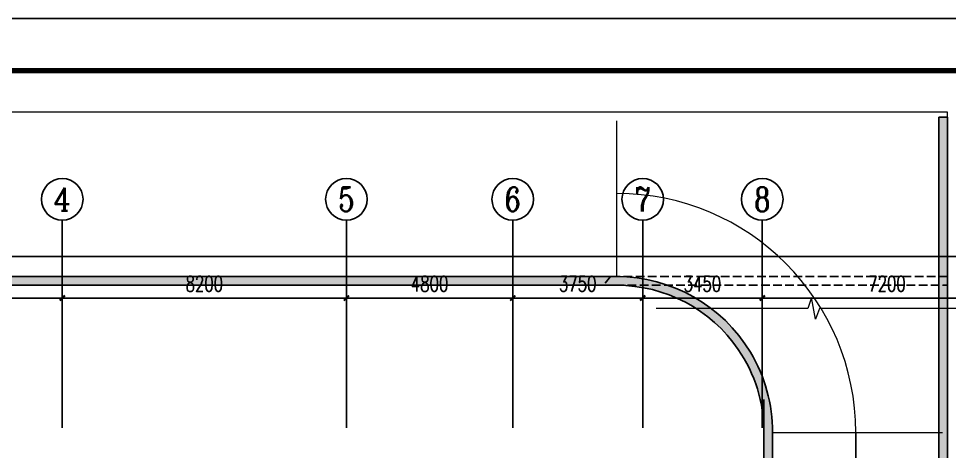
# Model space of a CAD drawing. Extents: x -70335 to 1144202, y 0 to 1100440.
# Drawn here: x 221982 to 248842, y 1013112 to 1025602 of the extents above; entities that cross this region are included whole.
import ezdxf
from ezdxf.enums import TextEntityAlignment as Align

# ---------------------------------------------------------------- set-up
doc = ezdxf.new("R2010")
doc.units = 0
doc.header["$LTSCALE"] = 1000
doc.linetypes.add('__DASH', pattern=[0.35, 0.25, -0.1])
for name, color, linetype in [('3-建筑', 7, 'Continuous'), ('AXIS_TEXT', 7, 'Continuous'), ('BTTK', 7, 'Continuous'), ('PUB_TITLE', 4, 'Continuous'), ('公用-影线', 8, 'Continuous'), ('建筑-墙体', 2, 'Continuous'), ('改过图层标记', 3, 'Continuous'), ('覆土', 7, 'Continuous')]:
    doc.layers.add(name, color=color, linetype=linetype)
doc.layers.add('3-深度淡显', color=252, linetype='Continuous', lineweight=0)
doc.styles.add('_TCH_AXIS', font='COMPLEX', dxfattribs={"bigfont": 'GBCBIG'})
doc.styles.add('_TCH_DIM_T3', font='SIMPLEX', dxfattribs={"width": 0.7058823529411765, "bigfont": 'GBCBIG'})
doc.styles.add('COMPLEX', font='COMPLEX')
doc.styles.add('HZ(TK)', font='geniso.shx', dxfattribs={"width": 0.9, "bigfont": 'hztxt.shx'})
doc.dimstyles.new('_TCH_ARCH&&150', dxfattribs={"dimtxt": 446.25, "dimasz": 150, "dimexe": 375, "dimexo": 450, "dimgap": 189.375, "dimtad": 1, "dimdec": 0, "dimzin": 0, "dimdsep": 46, "dimtxsty": '_TCH_DIM_T3', "dimblk": 'ARCHTICK', "dimcen": 0.09, "dimclrt": 7, "dimazin": 2, "dimtfac": 1, "dimtdec": 0, "dimtix": 1, "dimtmove": 2, "dimatfit": 3, "dimfxl": 1, "dimtolj": 1, "dimtzin": 0, "dimarcsym": 0})

# ---------------------------------------------------------------- blocks, each defined once
blk = doc.blocks.new('vhtemplate_2019年新竖式图框_A1_1_2', base_point=(-420.5000000000002, 0))
at = {"layer": 'PUB_TITLE', "color": 7}
blk.add_lwpolyline([(-420.5000000000002, 594), (841.0000000000005, 594), (841.0000000000005, 0), (-420.5000000000002, 0)], close=True, dxfattribs=at)
at = {"layer": 'PUB_TITLE', "const_width": 1}
blk.add_lwpolyline([(-395.5000000000002, 10.00000000000023), (831.0000000000005, 10), (831.0000000000005, 584), (-395.5000000000002, 584)], close=True, dxfattribs=at)
at = {"layer": 'BTTK', "color": 4, "style": 'HZ(TK)', "width": 0.9}
for tag, p in [('合作单位', (796.0000000000005, 511.5000003952373)), ('建设单位', (796, 209.5)), ('工程名称', (796.0000000000005, 176.5)), ('子项名称', (805.9999999999995, 160)), ('图纸名称', (796.0000000000005, 141))]:
    blk.add_attdef(tag, text='', height=3.5, dxfattribs=at).set_placement(p, align=Align.MIDDLE_CENTER)
for tag, p in [('注册证书号', (808.5000000000005, 279)), ('注册印章号', (808.5000000000005, 271)), ('设计号', (805.9999999999995, 193)), ('图别', (789.7500000000005, 34)), ('图号', (822.2500000000005, 34)), ('版本号', (789.7500000000005, 26)), ('日期', (822.2500000000005, 26))]:
    blk.add_attdef(tag, text='', height=3.5, dxfattribs=at).set_placement(p, align=Align.MIDDLE)
blk = doc.blocks.new('_ArchTick')
at = {"color": 0, "linetype": 'ByBlock', "const_width": 0.4}
blk.add_lwpolyline([(-0.5, -0.5), (0.5, 0.5)], dxfattribs=at)
blk = doc.blocks.new('*D2885')
at = {"layer": '3-建筑', "color": 0, "lineweight": -2, "transparency": 16777216}
for p, q in [((223241.6951001955, 1014237.306488917), (223241.6951001955, 1017912.306489428)), ((231441.6951001955, 1014237.30648994), (231441.6951001955, 1017912.306489428)), ((223241.6951001955, 1017537.306489428), (231441.6951001955, 1017537.306489428))]:
    blk.add_line(p, q, dxfattribs=at)
at = {"layer": 'Defpoints', "color": 0, "transparency": 16777216}
for p in [(231441.6951001955, 1017537.306489428), (223241.6951001955, 1013787.306488917), (231441.6951001955, 1013787.30648994)]:
    blk.add_point(p, dxfattribs=at)
at = {"layer": '3-建筑', "color": 0, "lineweight": -2, "transparency": 16777216, "xscale": 150, "yscale": 150, "zscale": 150, "rotation": 180}
blk.add_blockref('_ArchTick', (223241.6951001955, 1017537.306489428), dxfattribs=at)
at = {"layer": '3-建筑', "color": 0, "lineweight": -2, "transparency": 16777216, "xscale": 150, "yscale": 150, "zscale": 150}
blk.add_blockref('_ArchTick', (231441.6951001955, 1017537.306489428), dxfattribs=at)
at = {"layer": '3-建筑', "color": 7, "transparency": 16777216, "insert": (227341.6951001955, 1017949.806489428), "char_height": 446.25, "attachment_point": 5, "style": '_TCH_DIM_T3'}
blk.add_mtext('\\A1;8200', dxfattribs=at)
blk = doc.blocks.new('A$C10362422')
at = {"layer": '公用-影线'}
for points in [[(12572.93921361031, 17526.34491122887), (12572.93921361031, 3326.3449112284), (12822.93921361031, 3326.3449112284), (12822.93921361031, 17526.34491122887)], [(-23607.06078637188, 12676.3449112284), (3272.939213610312, 12676.3449112284), (3272.939213610312, 12926.3449112284), (-23607.06078637188, 12926.3449112284)], [(7522.939213610487, 3626.3449112284), (7772.939213610487, 3626.3449112284), (7772.939213610429, 8676.3449112284), (7522.939213610429, 8676.3449112284)]]:
    blk.add_hatch(color=256, dxfattribs=at).paths.add_polyline_path(points)
h = blk.add_hatch(color=256, dxfattribs=at)
edge = h.paths.add_edge_path()
edge.add_line((6780.431195069745, 10826.3449112284), (6917.904102130968, 10611.91828255495))
edge.add_line((6917.904102130968, 10611.91828255495), (6917.284147888771, 10612.95187179535))
edge.add_line((6917.284147888771, 10612.95187179511), (7131.657379316923, 10741.57581065199))
edge.add_arc((3272.939213610312, 8426.344911227934), 4500.000000000236, 30.96375653207454, 90)
edge.add_line((3272.939213610312, 12926.3449112284), (3272.939213610312, 12676.3449112284))
edge.add_arc((3272.939213610487, 8426.344911227934), 4250.000000000233, 34.38186974878181, 90.00000000000227, ccw=False)
h = blk.add_hatch(color=256, dxfattribs=at)
edge = h.paths.add_edge_path()
edge.add_line((6917.284147888771, 10612.95187179511), (7072.939213610312, 10329.63154229615))
edge.add_arc((3272.939213610371, 8426.3449112284), 4249.999999999988, 0, 26.60468168939792, ccw=False)
edge.add_line((7522.939213610429, 8426.3449112284), (7772.939213610429, 8426.3449112284))
edge.add_arc((3272.939213610371, 8426.3449112284), 4500.000000000058, 0, 30.96375653206907)
edge.add_line((7131.657379317039, 10741.57581065223), (6917.284147888771, 10612.95187179511))
for p, q in [((3272.939213610312, 12926.3449112284), (3272.939213623526, 17426.34491123026)), ((2183.042099779996, 12926.3449112284), (3272.939213610371, 12926.3449112284)), ((2503.31794912141, 12676.3449112284), (3272.939213610312, 12676.3449112284)), ((7772.939213610603, 8426.3449112284), (12672.93921361031, 8426.3449112284))]:
    blk.add_line(p, q)
blk.add_lwpolyline([(12672.93921361031, 12676.3449112284), (12822.93921361031, 12676.3449112284), (12822.93921361031, 17676.34491123026), (-23857.90825815528, 17676.34491123026), (-23857.90825815528, 12676.3449112284), (3272.939213610312, 12676.3449112284)])
blk.add_arc((3272.939213610371, 8426.3449112284), 6900, 0, 90)
at = {"layer": '建筑-墙体'}
for p, q in [((12572.93921361031, 17526.34491122887), (12572.93921361031, 3326.3449112284)), ((12822.93921361031, 17526.34491122887), (12572.93921361031, 17526.34491122887)), ((12822.93921361031, 17526.34491122887), (12822.93921361031, 3326.3449112284)), ((-23857.90825815528, 12926.3449112284), (3272.939213610312, 12926.3449112284)), ((-23857.90825815528, 12676.3449112284), (3272.939213610312, 12676.3449112284)), ((7522.939213610429, 9376.3449112284), (7522.939213611477, 3626.344911205117)), ((7772.939213610429, 8426.3449112284), (7772.939213612408, 3626.344911205117))]:
    blk.add_line(p, q, dxfattribs=at)
for centre, radius, start, end in [((3272.939213610312, 8426.344911227934), 4500.000000000233, 30.96375652463808, 90), ((3272.939213610312, 8426.344911227934), 4250.000000000254, 34.38186975541019, 90), ((3272.939213612117, 8426.3449112284), 4249.999999998312, 0, 34.38186975541019), ((3272.939213610312, 8426.3449112284), 4500.000000000058, 0, 30.96375652463808)]:
    blk.add_arc(centre, radius, start, end, dxfattribs=at)
at = {"layer": '覆土'}
blk.add_line((10172.93921361095, 8426.344911228167), (10172.93921360659, 3626.341451190179), dxfattribs=at)
at = {"layer": '覆土', "linetype": '__DASH'}
blk.add_lwpolyline([(2888.128581365861, 12676.3449112284), (12822.93921361031, 12676.3449112284), (12822.93921361031, 12926.3449112284), (3096.512878976762, 12926.3449112284)], close=True, dxfattribs=at)
blk = doc.blocks.new('*D2842')
at = {"layer": '3-建筑', "color": 0, "lineweight": -2, "transparency": 16777216}
for p, q in [((215341.695100199, 1014237.304750109), (215341.695100199, 1017912.304750533)), ((223241.6951001985, 1014237.304750957), (223241.6951001985, 1017912.304750533)), ((215341.695100199, 1017537.304750533), (223241.6951001985, 1017537.304750533))]:
    blk.add_line(p, q, dxfattribs=at)
at = {"layer": 'Defpoints', "color": 0, "transparency": 16777216}
for p in [(223241.6951001985, 1017537.304750533), (215341.695100199, 1013787.304750109), (223241.6951001985, 1013787.304750957)]:
    blk.add_point(p, dxfattribs=at)
at = {"layer": '3-建筑', "color": 0, "lineweight": -2, "transparency": 16777216, "xscale": 150, "yscale": 150, "zscale": 150, "rotation": 180}
blk.add_blockref('_ArchTick', (215341.695100199, 1017537.304750533), dxfattribs=at)
at = {"layer": '3-建筑', "color": 0, "lineweight": -2, "transparency": 16777216, "xscale": 150, "yscale": 150, "zscale": 150}
blk.add_blockref('_ArchTick', (223241.6951001985, 1017537.304750533), dxfattribs=at)
at = {"layer": '3-建筑', "color": 7, "transparency": 16777216, "insert": (219291.6951001987, 1017949.804750533), "char_height": 446.25, "attachment_point": 5, "style": '_TCH_DIM_T3'}
blk.add_mtext('\\A1;7900', dxfattribs=at)
blk = doc.blocks.new('*D2843')
at = {"layer": '3-建筑', "color": 0, "lineweight": -2, "transparency": 16777216}
for p, q in [((223241.6951001985, 1014237.304750957), (223241.6951001985, 1017912.304751397)), ((231441.6951005976, 1014237.304751837), (231441.6951005976, 1017912.304751397)), ((223241.6951001985, 1017537.304751397), (231441.6951005976, 1017537.304751397))]:
    blk.add_line(p, q, dxfattribs=at)
at = {"layer": 'Defpoints', "color": 0, "transparency": 16777216}
for p in [(231441.6951005976, 1017537.304751397), (223241.6951001985, 1013787.304750957), (231441.6951005976, 1013787.304751837)]:
    blk.add_point(p, dxfattribs=at)
at = {"layer": '3-建筑', "color": 0, "lineweight": -2, "transparency": 16777216, "xscale": 150, "yscale": 150, "zscale": 150, "rotation": 180}
blk.add_blockref('_ArchTick', (223241.6951001985, 1017537.304751397), dxfattribs=at)
at = {"layer": '3-建筑', "color": 0, "lineweight": -2, "transparency": 16777216, "xscale": 150, "yscale": 150, "zscale": 150}
blk.add_blockref('_ArchTick', (231441.6951005976, 1017537.304751397), dxfattribs=at)
at = {"layer": '3-建筑', "color": 7, "transparency": 16777216, "insert": (227341.695100398, 1017949.804751397), "char_height": 446.25, "attachment_point": 5, "style": '_TCH_DIM_T3'}
blk.add_mtext('\\A1;8200', dxfattribs=at)
blk = doc.blocks.new('*D2844')
at = {"layer": '3-建筑', "color": 0, "lineweight": -2, "transparency": 16777216}
for p, q in [((231441.6951005976, 1014237.304751837), (231441.6951005976, 1017912.304752095)), ((236241.6951005976, 1014237.304752352), (236241.6951005976, 1017912.304752095)), ((231441.6951005976, 1017537.304752095), (236241.6951005976, 1017537.304752095))]:
    blk.add_line(p, q, dxfattribs=at)
at = {"layer": 'Defpoints', "color": 0, "transparency": 16777216}
for p in [(236241.6951005976, 1017537.304752095), (231441.6951005976, 1013787.304751837), (236241.6951005976, 1013787.304752352)]:
    blk.add_point(p, dxfattribs=at)
at = {"layer": '3-建筑', "color": 0, "lineweight": -2, "transparency": 16777216, "xscale": 150, "yscale": 150, "zscale": 150, "rotation": 180}
blk.add_blockref('_ArchTick', (231441.6951005976, 1017537.304752095), dxfattribs=at)
at = {"layer": '3-建筑', "color": 0, "lineweight": -2, "transparency": 16777216, "xscale": 150, "yscale": 150, "zscale": 150}
blk.add_blockref('_ArchTick', (236241.6951005976, 1017537.304752095), dxfattribs=at)
at = {"layer": '3-建筑', "color": 7, "transparency": 16777216, "insert": (233841.6951005976, 1017949.804752095), "char_height": 446.25, "attachment_point": 5, "style": '_TCH_DIM_T3'}
blk.add_mtext('\\A1;4800', dxfattribs=at)
blk = doc.blocks.new('*D2845')
at = {"layer": '3-建筑', "color": 0, "lineweight": -2, "transparency": 16777216}
for p, q in [((236241.6951005976, 1014237.304752352), (236241.6951005976, 1017912.304752553)), ((239991.6951005976, 1014237.304752755), (239991.6951005976, 1017912.304752553)), ((236241.6951005976, 1017537.304752553), (239991.6951005976, 1017537.304752553))]:
    blk.add_line(p, q, dxfattribs=at)
at = {"layer": 'Defpoints', "color": 0, "transparency": 16777216}
for p in [(239991.6951005976, 1017537.304752553), (236241.6951005976, 1013787.304752352), (239991.6951005976, 1013787.304752755)]:
    blk.add_point(p, dxfattribs=at)
at = {"layer": '3-建筑', "color": 0, "lineweight": -2, "transparency": 16777216, "xscale": 150, "yscale": 150, "zscale": 150, "rotation": 180}
blk.add_blockref('_ArchTick', (236241.6951005976, 1017537.304752553), dxfattribs=at)
at = {"layer": '3-建筑', "color": 0, "lineweight": -2, "transparency": 16777216, "xscale": 150, "yscale": 150, "zscale": 150}
blk.add_blockref('_ArchTick', (239991.6951005976, 1017537.304752553), dxfattribs=at)
at = {"layer": '3-建筑', "color": 7, "transparency": 16777216, "insert": (238116.6951005976, 1017949.804752553), "char_height": 446.25, "attachment_point": 5, "style": '_TCH_DIM_T3'}
blk.add_mtext('\\A1;3750', dxfattribs=at)
blk = doc.blocks.new('*D2846')
at = {"layer": '3-建筑', "color": 0, "lineweight": -2, "transparency": 16777216}
for p, q in [((239991.6951005976, 1014237.304752755), (239991.6951005976, 1017912.30475294)), ((243441.6951005976, 1014237.304753125), (243441.6951005976, 1017912.30475294)), ((239991.6951005976, 1017537.30475294), (243441.6951005976, 1017537.30475294))]:
    blk.add_line(p, q, dxfattribs=at)
at = {"layer": 'Defpoints', "color": 0, "transparency": 16777216}
for p in [(243441.6951005976, 1017537.30475294), (239991.6951005976, 1013787.304752755), (243441.6951005976, 1013787.304753125)]:
    blk.add_point(p, dxfattribs=at)
at = {"layer": '3-建筑', "color": 0, "lineweight": -2, "transparency": 16777216, "xscale": 150, "yscale": 150, "zscale": 150, "rotation": 180}
blk.add_blockref('_ArchTick', (239991.6951005976, 1017537.30475294), dxfattribs=at)
at = {"layer": '3-建筑', "color": 0, "lineweight": -2, "transparency": 16777216, "xscale": 150, "yscale": 150, "zscale": 150}
blk.add_blockref('_ArchTick', (243441.6951005976, 1017537.30475294), dxfattribs=at)
at = {"layer": '3-建筑', "color": 7, "transparency": 16777216, "insert": (241716.6951005976, 1017949.80475294), "char_height": 446.25, "attachment_point": 5, "style": '_TCH_DIM_T3'}
blk.add_mtext('\\A1;3450', dxfattribs=at)
blk = doc.blocks.new('*D2847')
at = {"layer": '3-建筑', "color": 0, "lineweight": -2, "transparency": 16777216}
for p, q in [((243441.6951005976, 1014237.304753125), (243441.6951005976, 1017912.304753511)), ((250641.6951005976, 1014237.304753897), (250641.6951005976, 1017912.304753511)), ((243441.6951005976, 1017537.304753511), (250641.6951005976, 1017537.304753511))]:
    blk.add_line(p, q, dxfattribs=at)
at = {"layer": 'Defpoints', "color": 0, "transparency": 16777216}
for p in [(250641.6951005976, 1017537.304753511), (243441.6951005976, 1013787.304753125), (250641.6951005976, 1013787.304753897)]:
    blk.add_point(p, dxfattribs=at)
at = {"layer": '3-建筑', "color": 0, "lineweight": -2, "transparency": 16777216, "xscale": 150, "yscale": 150, "zscale": 150, "rotation": 180}
blk.add_blockref('_ArchTick', (243441.6951005976, 1017537.304753511), dxfattribs=at)
at = {"layer": '3-建筑', "color": 0, "lineweight": -2, "transparency": 16777216, "xscale": 150, "yscale": 150, "zscale": 150}
blk.add_blockref('_ArchTick', (250641.6951005976, 1017537.304753511), dxfattribs=at)
at = {"layer": '3-建筑', "color": 7, "transparency": 16777216, "insert": (247041.6951005976, 1017949.804753511), "char_height": 446.25, "attachment_point": 5, "style": '_TCH_DIM_T3'}
blk.add_mtext('\\A1;7200', dxfattribs=at)
blk = doc.blocks.new('_AXISO')
blk.add_circle((0, 0), 0.5)
at = {"layer": 'AXIS_TEXT', "style": 'COMPLEX', "width": 1.041666666666667}
blk.add_attdef('A', text='', height=0.56, dxfattribs=at).set_placement((-0.25, -0.28), (0.25, -0.28), align=Align.FIT)
blk = doc.blocks.new('*D2881')
at = {"layer": '3-建筑', "color": 0, "lineweight": -2, "transparency": 16777216}
for p, q in [((200041.6951001994, 1014237.304748466), (200041.6951001994, 1019112.304757135)), ((339041.6951047478, 1014237.304765805), (339041.6951047478, 1019112.304757135)), ((200041.6951001994, 1018737.304757135), (339041.6951047478, 1018737.304757135))]:
    blk.add_line(p, q, dxfattribs=at)
at = {"layer": 'Defpoints', "color": 0, "transparency": 16777216}
for p in [(339041.6951047478, 1018737.304757135), (200041.6951001994, 1013787.304748466), (339041.6951047478, 1013787.304765805)]:
    blk.add_point(p, dxfattribs=at)
at = {"layer": '3-建筑', "color": 0, "lineweight": -2, "transparency": 16777216, "xscale": 150, "yscale": 150, "zscale": 150, "rotation": 180}
blk.add_blockref('_ArchTick', (200041.6951001994, 1018737.304757135), dxfattribs=at)
at = {"layer": '3-建筑', "color": 0, "lineweight": -2, "transparency": 16777216, "xscale": 150, "yscale": 150, "zscale": 150}
blk.add_blockref('_ArchTick', (339041.6951047478, 1018737.304757135), dxfattribs=at)
at = {"layer": '3-建筑', "color": 7, "transparency": 16777216, "insert": (269541.6951024736, 1019149.804757135), "char_height": 446.25, "attachment_point": 5, "style": '_TCH_DIM_T3'}
blk.add_mtext('\\A1;139000', dxfattribs=at)

msp = doc.modelspace()

# ---------------------------------------------------------------- linework, layer by layer
at = {"layer": '3-建筑'}
for p, q in [((223241.6951001985, 1013787.304750957), (223241.6950995545, 1019787.304750957)), ((231441.6951005976, 1013787.304751837), (231441.6950999538, 1019787.304751837)), ((236241.6951005976, 1013787.304752352), (236241.6950999538, 1019787.304752352)), ((239991.6951005976, 1013787.304752755), (239991.6950999538, 1019787.304752755)), ((243441.6951005976, 1013787.304753125), (243441.6950999538, 1019787.304753125))]:
    msp.add_line(p, q, dxfattribs=at)
at = {"layer": '3-深度淡显'}
msp.add_lwpolyline([(249467.216010706, 1017238.30475377), (245090.6481695634, 1017238.30475377), (244975.9975457694, 1016923.30475377), (244864.9115479232, 1017553.30475377), (244753.1481695634, 1017238.30475377), (240376.5803284207, 1017238.30475377)], dxfattribs=at)

# ---------------------------------------------------------------- block references
at = {"layer": '3-建筑'}
ref = msp.add_blockref('_AXISO', (223241.6950994902, 1020387.304750957), dxfattribs=dict(at, xscale=1200, yscale=1200, zscale=1200))
ref.add_attrib('A', '4', dxfattribs={"layer": 'AXIS_TEXT', "height": 668.1626448272989, "style": '_TCH_AXIS'}).set_placement((222987.1569490798, 1020053.223428544), (223496.2332499006, 1020053.223428544), align=Align.FIT)
ref = msp.add_blockref('_AXISO', (231441.6950998893, 1020387.304751837), dxfattribs=dict(at, xscale=1200, yscale=1200, zscale=1200))
ref.add_attrib('A', '5', dxfattribs={"layer": 'AXIS_TEXT', "height": 698.9222472437887, "style": '_TCH_AXIS'}).set_placement((231208.7210174748, 1020037.843628215), (231674.6691823038, 1020037.843628215), align=Align.FIT)
ref = msp.add_blockref('_AXISO', (236241.6950998893, 1020387.304752352), dxfattribs=dict(at, xscale=1200, yscale=1200, zscale=1200))
ref.add_attrib('A', '6', dxfattribs={"layer": 'AXIS_TEXT', "height": 698.9222472437888, "style": '_TCH_AXIS'}).set_placement((236008.7210174748, 1020037.84362873), (236474.6691823038, 1020037.84362873), align=Align.FIT)
ref = msp.add_blockref('_AXISO', (239991.6950998893, 1020387.304752755), dxfattribs=dict(at, xscale=1200, yscale=1200, zscale=1200))
ref.add_attrib('A', '7', dxfattribs={"layer": 'AXIS_TEXT', "height": 698.9222472437885, "style": '_TCH_AXIS'}).set_placement((239758.7210174748, 1020037.843629133), (240224.6691823038, 1020037.843629133), align=Align.FIT)
ref = msp.add_blockref('_AXISO', (243441.6950998893, 1020387.304753125), dxfattribs=dict(at, xscale=1200, yscale=1200, zscale=1200))
ref.add_attrib('A', '8', dxfattribs={"layer": 'AXIS_TEXT', "height": 698.9222472437887, "style": '_TCH_AXIS'}).set_placement((243208.7210174748, 1020037.843629503), (243674.6691823038, 1020037.843629503), align=Align.FIT)
at = {"layer": '3-深度淡显'}
msp.add_blockref('A$C10362422', (235968.7558871855, 1005230.299135514), dxfattribs=at)
at = {"layer": '改过图层标记', "xscale": 150, "yscale": 150, "zscale": 150}
msp.add_blockref('vhtemplate_2019年新竖式图框_A1_1_2', (179665.0778435183, 936502.0708454812), dxfattribs=at)

# ---------------------------------------------------------------- dimensions: what is measured, and where the dimension line sits
at = {"layer": '3-建筑'}
for p1, p2, distance, picture, middle in [((200041.6951001994, 1013787.304748466), (339041.6951047478, 1013787.304765805), 4949.999991329969, '*D2881', (269541.6951024736, 1019149.804757135)), ((215341.695100199, 1013787.304750109), (223241.6951001985, 1013787.304750957), 3749.999999576016, '*D2842', (219291.6951001987, 1017949.804750533)), ((223241.6951001955, 1013787.306488917), (231441.6951001955, 1013787.30648994), 3749.9999994880054, '*D2885', (227341.6951001955, 1017949.806489428)), ((223241.6951001985, 1013787.304750957), (231441.6951005976, 1013787.304751837), 3749.99999955995, '*D2843', (227341.695100398, 1017949.804751397)), ((231441.6951005976, 1013787.304751837), (236241.6951005976, 1013787.304752352), 3749.9999997430714, '*D2844', (233841.6951005976, 1017949.804752095)), ((236241.6951005976, 1013787.304752352), (239991.6951005976, 1013787.304752755), 3749.99999979802, '*D2845', (238116.6951005976, 1017949.804752553)), ((239991.6951005976, 1013787.304752755), (243441.6951005976, 1013787.304753125), 3749.999999815016, '*D2846', (241716.6951005976, 1017949.80475294)), ((243441.6951005976, 1013787.304753125), (250641.6951005976, 1013787.304753897), 3749.999999613967, '*D2847', (247041.6951005976, 1017949.804753511))]:
    dim = msp.add_aligned_dim(p1=p1, p2=p2, distance=distance, dimstyle='_TCH_ARCH&&150', dxfattribs=at)
    dim.commit()
    dim.dimension.update_dxf_attribs({"geometry": picture, "text_midpoint": middle})

doc.saveas('drawing.dxf')
